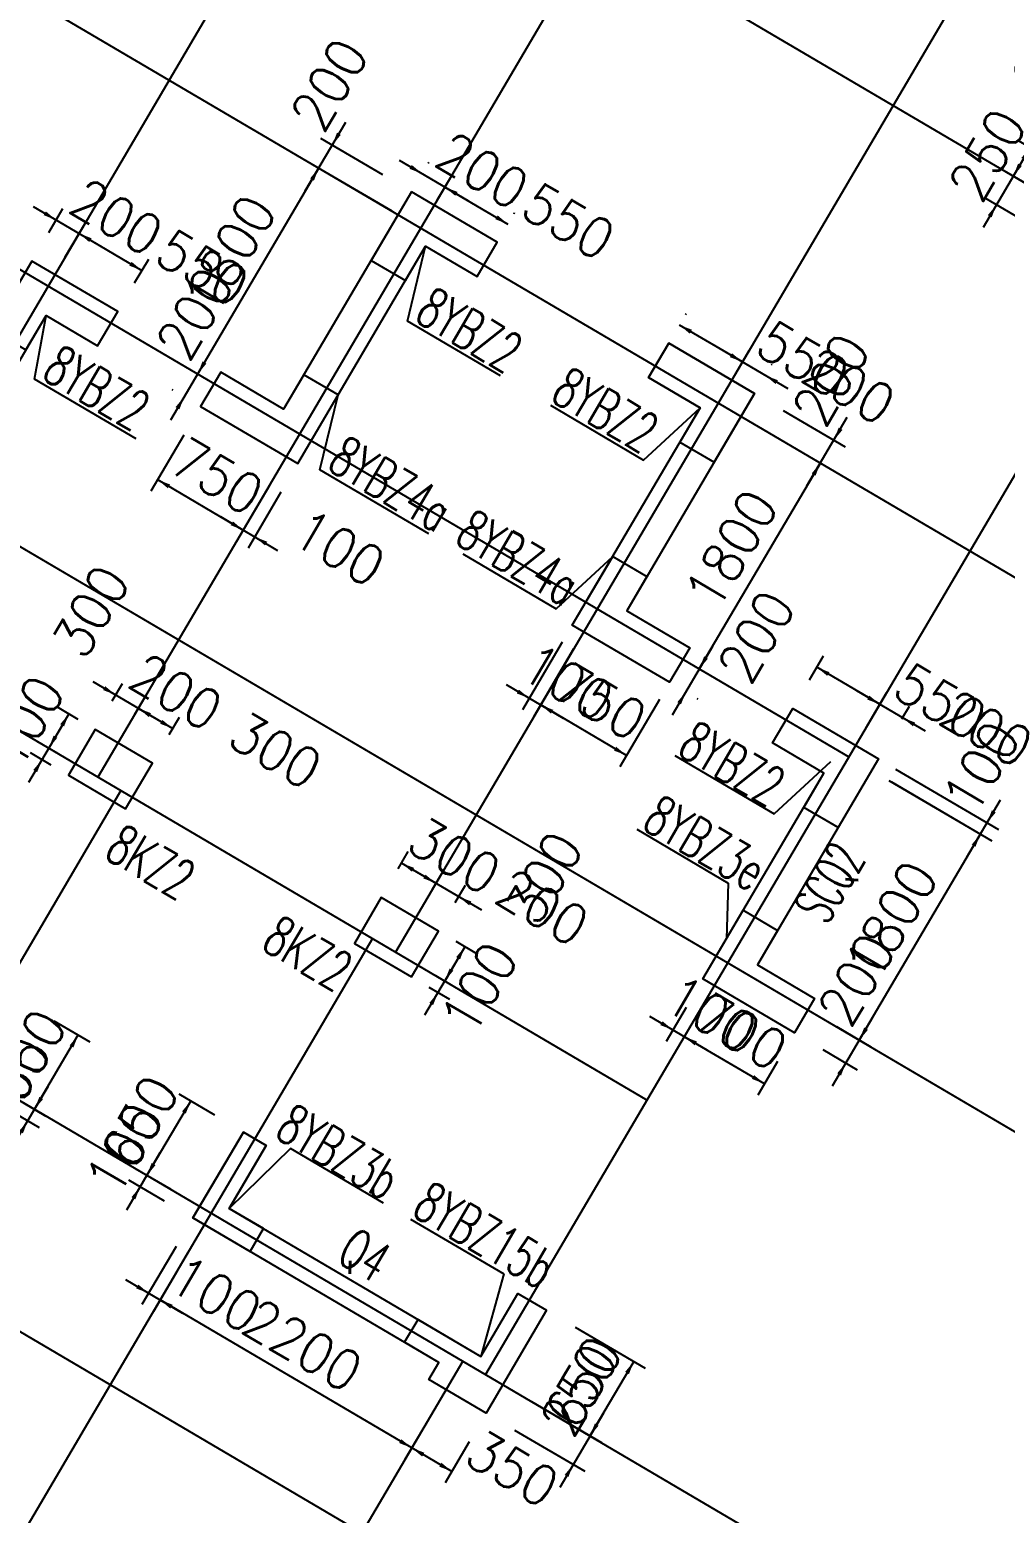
# Model space of a CAD drawing. Extents: x 387171 to 699106, y 11966 to 245688.
# Drawn here: x 599719 to 607071, y 124926 to 136107 of the extents above; entities that cross this region are included whole.
import ezdxf

# ---------------------------------------------------------------- set-up
doc = ezdxf.new("R2010")
doc.units = 0
doc.header["$LTSCALE"] = 100
doc.header["$MEASUREMENT"] = 0
for name, color, linetype in [('b边缘构件', 235, 'Continuous'), ('colu-主楼', 7, 'Continuous'), ('DIM', 3, 'Continuous'), ('DOTE', 253, 'Continuous'), ('NUM', 7, 'Continuous'), ('Q-TEXT', 2, 'Continuous'), ('wall-主楼', 2, 'Continuous'), ('Y阴影', 254, 'Continuous'), ('剪力墙身标注', 7, 'Continuous'), ('小尺寸', 4, 'Continuous'), ('边缘构件标注', 1, 'Continuous')]:
    doc.layers.add(name, color=color, linetype=linetype)
doc.styles.get("Standard").update_dxf_attribs({"font": 'standard'})
doc.dimstyles.get("Standard").update_dxf_attribs({"dimtxt": 300, "dimasz": 100, "dimexe": 100, "dimexo": 250, "dimgap": 100, "dimtad": 0, "dimtoh": 1, "dimdec": 0, "dimdsep": 46, "dimcen": 0.09, "dimclrt": 7, "dimadec": 0, "dimazin": 0, "dimtfac": 1, "dimtdec": 4, "dimtofl": 0, "dimtmove": 0, "dimatfit": 3, "dimfxl": 1, "dimtolj": 1, "dimtzin": 0, "dimarcsym": 0})

# ---------------------------------------------------------------- blocks, each defined once
blk = doc.blocks.new('*D4251')
at = {"layer": '小尺寸', "color": 0, "linetype": 'ByBlock', "lineweight": -2}
for p, q in [((599603, 127712), (599857, 128143)), ((599573, 128078), (599841, 127920)), ((599522, 127992), (599791, 127834))]:
    blk.add_line(p, q, dxfattribs=at)
for points in [[(599755, 127971), (599792, 128065), (599820, 128048)], [(599705, 127884), (599668, 127790), (599639, 127807)]]:
    blk.add_solid(points, dxfattribs=at)
at = {"layer": '小尺寸', "color": 7, "linetype": 'Continuous', "lineweight": -2, "insert": (599583, 128172), "char_height": 300, "width": 476.67, "attachment_point": 5, "rotation": 59.5454}
blk.add_mtext('100', dxfattribs=at)
blk = doc.blocks.new('*D494')
at = {"layer": '小尺寸', "color": 0, "linetype": 'ByBlock', "lineweight": -2}
for p, q in [((599902, 128638), (600171, 128480)), ((599755, 127971), (600085, 128531)), ((599573, 128078), (599841, 127920))]:
    blk.add_line(p, q, dxfattribs=at)
for points in [[(600085, 128531), (600048, 128436), (600020, 128453)], [(599755, 127971), (599792, 128065), (599820, 128048)]]:
    blk.add_solid(points, dxfattribs=at)
at = {"layer": '小尺寸', "color": 7, "linetype": 'Continuous', "lineweight": -2, "insert": (599704, 128378), "char_height": 300, "width": 556.67, "attachment_point": 5, "rotation": 59.5454}
blk.add_mtext('650', dxfattribs=at)
blk = doc.blocks.new('*D668')
at = {"layer": '小尺寸', "color": 0, "linetype": 'ByBlock', "lineweight": -2}
for p, q in [((600450, 127214), (600703, 127645)), ((600784, 127366), (600516, 127523)), ((600734, 127279), (600465, 127437))]:
    blk.add_line(p, q, dxfattribs=at)
for points in [[(600602, 127473), (600638, 127567), (600667, 127550)], [(600551, 127386), (600515, 127292), (600486, 127309)]]:
    blk.add_solid(points, dxfattribs=at)
at = {"layer": '小尺寸', "color": 7, "linetype": 'Continuous', "lineweight": -2, "insert": (600430, 127674), "char_height": 300, "width": 476.67, "attachment_point": 5, "rotation": 59.5454}
blk.add_mtext('100', dxfattribs=at)
blk = doc.blocks.new('*D410')
at = {"layer": '小尺寸', "color": 0, "linetype": 'ByBlock', "lineweight": -2}
for p, q in [((600602, 127473), (600932, 128033)), ((601114, 127926), (600845, 128084)), ((600784, 127366), (600516, 127523))]:
    blk.add_line(p, q, dxfattribs=at)
for points in [[(600932, 128033), (600895, 127938), (600867, 127955)], [(600602, 127473), (600638, 127567), (600667, 127550)]]:
    blk.add_solid(points, dxfattribs=at)
at = {"layer": '小尺寸', "color": 7, "linetype": 'Continuous', "lineweight": -2, "insert": (600551, 127880), "char_height": 300, "width": 556.67, "attachment_point": 5, "rotation": 59.5454}
blk.add_mtext('650', dxfattribs=at)
blk = doc.blocks.new('*D3024')
at = {"layer": '小尺寸', "color": 0, "linetype": 'ByBlock', "lineweight": -2}
for p, q in [((599746, 134774), (600263, 134470)), ((599863, 134578), (599969, 134759)), ((599984, 134390), (600141, 134657))]:
    blk.add_line(p, q, dxfattribs=at)
for points in [[(599918, 134672), (599824, 134709), (599841, 134737)], [(600091, 134571), (600185, 134535), (600168, 134506)]]:
    blk.add_solid(points, dxfattribs=at)
at = {"layer": '小尺寸', "color": 7, "linetype": 'Continuous', "lineweight": -2, "insert": (600374, 134694), "char_height": 300, "width": 566.67, "attachment_point": 5, "rotation": 329.5454}
blk.add_mtext('200', dxfattribs=at)
blk = doc.blocks.new('*D2624')
at = {"layer": '小尺寸', "color": 0, "linetype": 'ByBlock', "lineweight": -2}
for p, q in [((599984, 134390), (600141, 134657)), ((600091, 134571), (600565, 134292)), ((600509, 134198), (600616, 134378))]:
    blk.add_line(p, q, dxfattribs=at)
for points in [[(600091, 134571), (600185, 134535), (600168, 134506)], [(600565, 134292), (600470, 134328), (600487, 134357)]]:
    blk.add_solid(points, dxfattribs=at)
at = {"layer": '小尺寸', "color": 7, "linetype": 'Continuous', "lineweight": -2, "insert": (601022, 134313), "char_height": 300, "width": 566.67, "attachment_point": 5, "rotation": 329.5454}
blk.add_mtext('550', dxfattribs=at)
blk = doc.blocks.new('*D3539')
at = {"layer": '小尺寸', "color": 0, "linetype": 'ByBlock', "lineweight": -2}
for p, q in [((600880, 133052), (600631, 132629)), ((600682, 132716), (601328, 132335)), ((601526, 132672), (601278, 132249))]:
    blk.add_line(p, q, dxfattribs=at)
for points in [[(600682, 132716), (600777, 132679), (600760, 132651)], [(601328, 132335), (601234, 132372), (601251, 132401)]]:
    blk.add_solid(points, dxfattribs=at)
at = {"layer": '小尺寸', "color": 7, "linetype": 'Continuous', "lineweight": -2, "insert": (601132, 132741), "char_height": 300, "width": 566.67, "attachment_point": 5, "rotation": 329.5454}
blk.add_mtext('750', dxfattribs=at)
blk = doc.blocks.new('*D3140')
at = {"layer": '小尺寸', "color": 0, "linetype": 'ByBlock', "lineweight": -2}
for p, q in [((601526, 132672), (601278, 132249)), ((601612, 132621), (601364, 132199)), ((601156, 132437), (601587, 132183))]:
    blk.add_line(p, q, dxfattribs=at)
for points in [[(601328, 132335), (601234, 132372), (601251, 132401)], [(601415, 132285), (601509, 132248), (601492, 132220)]]:
    blk.add_solid(points, dxfattribs=at)
at = {"layer": '小尺寸', "color": 7, "linetype": 'Continuous', "lineweight": -2, "insert": (602050, 132201), "char_height": 300, "width": 476.67, "attachment_point": 5, "rotation": 329.5454}
blk.add_mtext('100', dxfattribs=at)
blk = doc.blocks.new('*D4075')
at = {"layer": '小尺寸', "color": 0, "linetype": 'ByBlock', "lineweight": -2}
for p, q in [((600782, 133167), (601086, 133684)), ((600892, 133566), (600898, 133563)), ((600791, 133394), (600797, 133390))]:
    blk.add_line(p, q, dxfattribs=at)
for points in [[(600985, 133512), (601021, 133607), (601050, 133590)], [(600883, 133340), (600847, 133245), (600818, 133262)]]:
    blk.add_solid(points, dxfattribs=at)
at = {"layer": '小尺寸', "color": 7, "linetype": 'Continuous', "lineweight": -2, "insert": (600963, 133969), "char_height": 300, "width": 566.67, "attachment_point": 5, "rotation": 59.5454}
blk.add_mtext('200', dxfattribs=at)
blk = doc.blocks.new('*D3661')
at = {"layer": '小尺寸', "color": 0, "linetype": 'ByBlock', "lineweight": -2}
for p, q in [((600985, 133512), (601897, 135064)), ((602451, 134738), (601811, 135114)), ((600892, 133566), (600898, 133563))]:
    blk.add_line(p, q, dxfattribs=at)
for points in [[(601897, 135064), (601861, 134969), (601832, 134986)], [(600985, 133512), (601021, 133607), (601050, 133590)]]:
    blk.add_solid(points, dxfattribs=at)
at = {"layer": '小尺寸', "color": 7, "linetype": 'Continuous', "lineweight": -2, "insert": (601225, 134415), "char_height": 300, "width": 690, "attachment_point": 5, "rotation": 59.5454}
blk.add_mtext('1800', dxfattribs=at)
blk = doc.blocks.new('*D4550')
at = {"layer": '小尺寸', "color": 0, "linetype": 'ByBlock', "lineweight": -2}
for p, q in [((601796, 134891), (602100, 135409)), ((602380, 135012), (601912, 135287)), ((602451, 134738), (601811, 135114))]:
    blk.add_line(p, q, dxfattribs=at)
for points in [[(601998, 135236), (602035, 135331), (602063, 135314)], [(601897, 135064), (601861, 134969), (601832, 134986)]]:
    blk.add_solid(points, dxfattribs=at)
at = {"layer": '小尺寸', "color": 7, "linetype": 'Continuous', "lineweight": -2, "insert": (601977, 135693), "char_height": 300, "width": 566.67, "attachment_point": 5, "rotation": 59.5454}
blk.add_mtext('200', dxfattribs=at)
blk = doc.blocks.new('*D88')
at = {"layer": '小尺寸', "color": 0, "linetype": 'ByBlock', "lineweight": -2}
for p, q in [((602504, 135123), (603021, 134819)), ((602722, 135101), (602727, 135108)), ((602793, 134827), (602899, 135007))]:
    blk.add_line(p, q, dxfattribs=at)
for points in [[(602676, 135022), (602581, 135058), (602598, 135087)], [(602848, 134920), (602943, 134884), (602926, 134855)]]:
    blk.add_solid(points, dxfattribs=at)
at = {"layer": '小尺寸', "color": 7, "linetype": 'Continuous', "lineweight": -2, "insert": (603131, 135044), "char_height": 300, "width": 566.67, "attachment_point": 5, "rotation": 329.5454}
blk.add_mtext('200', dxfattribs=at)
blk = doc.blocks.new('*D4479')
at = {"layer": '小尺寸', "color": 0, "linetype": 'ByBlock', "lineweight": -2}
for p, q in [((602793, 134827), (602899, 135007)), ((602848, 134920), (603322, 134642)), ((603369, 134720), (603373, 134728))]:
    blk.add_line(p, q, dxfattribs=at)
for points in [[(602848, 134920), (602943, 134884), (602926, 134855)], [(603322, 134642), (603228, 134678), (603245, 134707)]]:
    blk.add_solid(points, dxfattribs=at)
at = {"layer": '小尺寸', "color": 7, "linetype": 'Continuous', "lineweight": -2, "insert": (603780, 134663), "char_height": 300, "width": 566.67, "attachment_point": 5, "rotation": 329.5454}
blk.add_mtext('550', dxfattribs=at)
blk = doc.blocks.new('*D588')
at = {"layer": '小尺寸', "color": 0, "linetype": 'ByBlock', "lineweight": -2}
for p, q in [((603818, 131440), (603519, 130931)), ((604465, 131060), (604166, 130551)), ((604216, 130638), (603570, 131018))]:
    blk.add_line(p, q, dxfattribs=at)
for points in [[(603570, 131018), (603664, 130981), (603647, 130953)], [(604216, 130638), (604122, 130674), (604138, 130703)]]:
    blk.add_solid(points, dxfattribs=at)
at = {"layer": '小尺寸', "color": 7, "linetype": 'Continuous', "lineweight": -2, "insert": (604020, 131043), "char_height": 300, "width": 566.67, "attachment_point": 5, "rotation": 329.5454}
blk.add_mtext('750', dxfattribs=at)
blk = doc.blocks.new('*D342')
at = {"layer": '小尺寸', "color": 0, "linetype": 'ByBlock', "lineweight": -2}
for p, q in [((603732, 131491), (603433, 130982)), ((603818, 131440), (603519, 130931)), ((603742, 130916), (603311, 131170))]:
    blk.add_line(p, q, dxfattribs=at)
for points in [[(603483, 131068), (603389, 131105), (603406, 131133)], [(603570, 131018), (603664, 130981), (603647, 130953)]]:
    blk.add_solid(points, dxfattribs=at)
at = {"layer": '小尺寸', "color": 7, "linetype": 'Continuous', "lineweight": -2, "insert": (603771, 131189), "char_height": 300, "width": 476.67, "attachment_point": 5, "rotation": 329.5454}
blk.add_mtext('100', dxfattribs=at)
blk = doc.blocks.new('*D1091')
at = {"layer": '小尺寸', "color": 0, "linetype": 'ByBlock', "lineweight": -2}
for p, q in [((604562, 130944), (604866, 131462)), ((604857, 131235), (604851, 131239)), ((604756, 131062), (604750, 131066))]:
    blk.add_line(p, q, dxfattribs=at)
for points in [[(604765, 131289), (604801, 131384), (604830, 131367)], [(604664, 131117), (604627, 131022), (604599, 131039)]]:
    blk.add_solid(points, dxfattribs=at)
at = {"layer": '小尺寸', "color": 7, "linetype": 'Continuous', "lineweight": -2, "insert": (605194, 131534), "char_height": 300, "width": 566.67, "attachment_point": 5, "rotation": 59.5454}
blk.add_mtext('200', dxfattribs=at)
blk = doc.blocks.new('*D831')
at = {"layer": '小尺寸', "color": 0, "linetype": 'ByBlock', "lineweight": -2}
for p, q in [((605123, 133167), (605764, 132790)), ((604765, 131289), (605677, 132841)), ((604857, 131235), (604851, 131239))]:
    blk.add_line(p, q, dxfattribs=at)
for points in [[(605677, 132841), (605641, 132746), (605612, 132763)], [(604765, 131289), (604801, 131384), (604830, 131367)]]:
    blk.add_solid(points, dxfattribs=at)
at = {"layer": '小尺寸', "color": 7, "linetype": 'Continuous', "lineweight": -2, "insert": (605006, 132192), "char_height": 300, "width": 690, "attachment_point": 5, "rotation": 59.5454}
blk.add_mtext('1800', dxfattribs=at)
blk = doc.blocks.new('*D1634')
at = {"layer": '小尺寸', "color": 0, "linetype": 'ByBlock', "lineweight": -2}
for p, q in [((605123, 133167), (605764, 132790)), ((605397, 133238), (605865, 132963)), ((605576, 132669), (605880, 133186))]:
    blk.add_line(p, q, dxfattribs=at)
for points in [[(605779, 133013), (605815, 133108), (605844, 133091)], [(605677, 132841), (605641, 132746), (605612, 132763)]]:
    blk.add_solid(points, dxfattribs=at)
at = {"layer": '小尺寸', "color": 7, "linetype": 'Continuous', "lineweight": -2, "insert": (605757, 133471), "char_height": 300, "width": 566.67, "attachment_point": 5, "rotation": 59.5454}
blk.add_mtext('200', dxfattribs=at)
blk = doc.blocks.new('*D1377')
at = {"layer": '小尺寸', "color": 0, "linetype": 'ByBlock', "lineweight": -2}
for p, q in [((605434, 133400), (604917, 133704)), ((605035, 133509), (605140, 133689)), ((605308, 133580), (605313, 133587))]:
    blk.add_line(p, q, dxfattribs=at)
for points in [[(605090, 133603), (604995, 133639), (605012, 133668)], [(605262, 133501), (605357, 133465), (605340, 133436)]]:
    blk.add_solid(points, dxfattribs=at)
at = {"layer": '小尺寸', "color": 7, "linetype": 'Continuous', "lineweight": -2, "insert": (605893, 133420), "char_height": 300, "width": 566.67, "attachment_point": 5, "rotation": 329.5454}
blk.add_mtext('200', dxfattribs=at)
blk = doc.blocks.new('*D1571')
at = {"layer": '小尺寸', "color": 0, "linetype": 'ByBlock', "lineweight": -2}
for p, q in [((604662, 133960), (604666, 133968)), ((605090, 133603), (604616, 133881)), ((605035, 133509), (605140, 133689))]:
    blk.add_line(p, q, dxfattribs=at)
for points in [[(604616, 133881), (604710, 133845), (604693, 133816)], [(605090, 133603), (604995, 133639), (605012, 133668)]]:
    blk.add_solid(points, dxfattribs=at)
at = {"layer": '小尺寸', "color": 7, "linetype": 'Continuous', "lineweight": -2, "insert": (605547, 133624), "char_height": 300, "width": 566.67, "attachment_point": 5, "rotation": 329.5454}
blk.add_mtext('550', dxfattribs=at)
blk = doc.blocks.new('*D2482')
at = {"layer": '小尺寸', "color": 0, "linetype": 'ByBlock', "lineweight": -2}
for p, q in [((605768, 128148), (606072, 128665)), ((605799, 128594), (606057, 128442)), ((605697, 128421), (605955, 128269))]:
    blk.add_line(p, q, dxfattribs=at)
for points in [[(605970, 128492), (606007, 128587), (606036, 128570)], [(605869, 128320), (605833, 128225), (605804, 128242)]]:
    blk.add_solid(points, dxfattribs=at)
at = {"layer": '小尺寸', "color": 7, "linetype": 'Continuous', "lineweight": -2, "insert": (605949, 128950), "char_height": 300, "width": 566.67, "attachment_point": 5, "rotation": 59.5454}
blk.add_mtext('200', dxfattribs=at)
blk = doc.blocks.new('*D2079')
at = {"layer": '小尺寸', "color": 0, "linetype": 'ByBlock', "lineweight": -2}
for p, q in [((606212, 130439), (606969, 129993)), ((605970, 128492), (606883, 130044)), ((605903, 128532), (606057, 128442))]:
    blk.add_line(p, q, dxfattribs=at)
for points in [[(606883, 130044), (606846, 129949), (606818, 129966)], [(605970, 128492), (606007, 128587), (606036, 128570)]]:
    blk.add_solid(points, dxfattribs=at)
at = {"layer": '小尺寸', "color": 7, "linetype": 'Continuous', "lineweight": -2, "insert": (606211, 129395), "char_height": 300, "width": 690, "attachment_point": 5, "rotation": 59.5454}
blk.add_mtext('1800', dxfattribs=at)
blk = doc.blocks.new('*D2995')
at = {"layer": '小尺寸', "color": 0, "linetype": 'ByBlock', "lineweight": -2}
for p, q in [((606244, 130535), (607020, 130080)), ((606194, 130449), (606969, 129993)), ((606781, 129872), (607035, 130303))]:
    blk.add_line(p, q, dxfattribs=at)
for points in [[(606933, 130130), (606970, 130225), (606999, 130208)], [(606883, 130044), (606846, 129949), (606818, 129966)]]:
    blk.add_solid(points, dxfattribs=at)
at = {"layer": '小尺寸', "color": 7, "linetype": 'Continuous', "lineweight": -2, "insert": (606889, 130549), "char_height": 300, "width": 476.67, "attachment_point": 5, "rotation": 59.5454}
blk.add_mtext('100', dxfattribs=at)
blk = doc.blocks.new('*D2577')
at = {"layer": '小尺寸', "color": 0, "linetype": 'ByBlock', "lineweight": -2}
for p, q in [((604751, 128687), (604601, 128432)), ((605256, 128163), (604652, 128518)), ((605355, 128332), (605205, 128077))]:
    blk.add_line(p, q, dxfattribs=at)
for points in [[(604652, 128518), (604747, 128482), (604730, 128453)], [(605256, 128163), (605161, 128200), (605178, 128228)]]:
    blk.add_solid(points, dxfattribs=at)
at = {"layer": '小尺寸', "color": 7, "linetype": 'Continuous', "lineweight": -2, "insert": (605081, 128556), "char_height": 300, "width": 566.67, "attachment_point": 5, "rotation": 329.5454}
blk.add_mtext('700', dxfattribs=at)
blk = doc.blocks.new('*D3497')
at = {"layer": '小尺寸', "color": 0, "linetype": 'ByBlock', "lineweight": -2}
for p, q in [((604665, 128738), (604515, 128483)), ((604824, 128417), (604393, 128670)), ((604751, 128687), (604601, 128432))]:
    blk.add_line(p, q, dxfattribs=at)
for points in [[(604566, 128569), (604471, 128605), (604488, 128634)], [(604652, 128518), (604747, 128482), (604730, 128453)]]:
    blk.add_solid(points, dxfattribs=at)
at = {"layer": '小尺寸', "color": 7, "linetype": 'Continuous', "lineweight": -2, "insert": (604853, 128690), "char_height": 300, "width": 476.67, "attachment_point": 5, "rotation": 329.5454}
blk.add_mtext('100', dxfattribs=at)
blk = doc.blocks.new('*D3087')
at = {"layer": '小尺寸', "color": 0, "linetype": 'ByBlock', "lineweight": -2}
for p, q in [((606470, 130820), (605953, 131124)), ((606019, 130842), (606176, 131109)), ((606292, 130913), (606348, 131008))]:
    blk.add_line(p, q, dxfattribs=at)
for points in [[(606125, 131023), (606030, 131059), (606047, 131088)], [(606297, 130922), (606392, 130885), (606375, 130857)]]:
    blk.add_solid(points, dxfattribs=at)
at = {"layer": '小尺寸', "color": 7, "linetype": 'Continuous', "lineweight": -2, "insert": (606929, 130840), "char_height": 300, "width": 566.67, "attachment_point": 5, "rotation": 329.5454}
blk.add_mtext('200', dxfattribs=at)
blk = doc.blocks.new('*D249')
at = {"layer": '小尺寸', "color": 0, "linetype": 'ByBlock', "lineweight": -2}
for p, q in [((605595, 131207), (605701, 131388)), ((606125, 131023), (605651, 131302)), ((606019, 130842), (606176, 131109))]:
    blk.add_line(p, q, dxfattribs=at)
for points in [[(605651, 131302), (605745, 131265), (605729, 131237)], [(606125, 131023), (606030, 131059), (606047, 131088)]]:
    blk.add_solid(points, dxfattribs=at)
at = {"layer": '小尺寸', "color": 7, "linetype": 'Continuous', "lineweight": -2, "insert": (606582, 131044), "char_height": 300, "width": 566.67, "attachment_point": 5, "rotation": 329.5454}
blk.add_mtext('550', dxfattribs=at)
blk = doc.blocks.new('*D2744')
at = {"layer": '小尺寸', "color": 0, "linetype": 'ByBlock', "lineweight": -2}
for p, q in [((600194, 131195), (600711, 130891)), ((600340, 131049), (600417, 131180)), ((600512, 130948), (600589, 131078))]:
    blk.add_line(p, q, dxfattribs=at)
for points in [[(600366, 131094), (600272, 131130), (600288, 131159)], [(600539, 130992), (600633, 130956), (600616, 130927)]]:
    blk.add_solid(points, dxfattribs=at)
at = {"layer": '小尺寸', "color": 7, "linetype": 'Continuous', "lineweight": -2, "insert": (600822, 131116), "char_height": 300, "width": 566.67, "attachment_point": 5, "rotation": 329.5454}
blk.add_mtext('200', dxfattribs=at)
blk = doc.blocks.new('*D2343')
at = {"layer": '小尺寸', "color": 0, "linetype": 'ByBlock', "lineweight": -2}
for p, q in [((600512, 130948), (600589, 131078)), ((600539, 130992), (600797, 130840)), ((600771, 130796), (600848, 130926))]:
    blk.add_line(p, q, dxfattribs=at)
for points in [[(600539, 130992), (600633, 130956), (600616, 130927)], [(600797, 130840), (600703, 130876), (600719, 130905)]]:
    blk.add_solid(points, dxfattribs=at)
at = {"layer": '小尺寸', "color": 7, "linetype": 'Continuous', "lineweight": -2, "insert": (601572, 130675), "char_height": 300, "width": 566.67, "attachment_point": 5, "rotation": 329.5454}
blk.add_mtext('300', dxfattribs=at)
blk = doc.blocks.new('*D3259')
at = {"layer": '小尺寸', "color": 0, "linetype": 'ByBlock', "lineweight": -2}
for p, q in [((600014, 130950), (599862, 130692)), ((600084, 130909), (599928, 131001)), ((599932, 130651), (599776, 130743))]:
    blk.add_line(p, q, dxfattribs=at)
for points in [[(600014, 130950), (599978, 130856), (599949, 130873)], [(599862, 130692), (599899, 130787), (599927, 130770)]]:
    blk.add_solid(points, dxfattribs=at)
at = {"layer": '小尺寸', "color": 7, "linetype": 'Continuous', "lineweight": -2, "insert": (600180, 131725), "char_height": 300, "width": 566.67, "attachment_point": 5, "rotation": 59.5454}
blk.add_mtext('300', dxfattribs=at)
blk = doc.blocks.new('*D2859')
at = {"layer": '小尺寸', "color": 0, "linetype": 'ByBlock', "lineweight": -2}
for p, q in [((599964, 130864), (599710, 130433)), ((599932, 130651), (599776, 130743)), ((599881, 130565), (599725, 130656))]:
    blk.add_line(p, q, dxfattribs=at)
for points in [[(599862, 130692), (599899, 130787), (599927, 130770)], [(599812, 130606), (599775, 130511), (599746, 130528)]]:
    blk.add_solid(points, dxfattribs=at)
at = {"layer": '小尺寸', "color": 7, "linetype": 'Continuous', "lineweight": -2, "insert": (599690, 130893), "char_height": 300, "width": 476.67, "attachment_point": 5, "rotation": 59.5454}
blk.add_mtext('100', dxfattribs=at)
blk = doc.blocks.new('*D3761')
at = {"layer": '小尺寸', "color": 0, "linetype": 'ByBlock', "lineweight": -2}
for p, q in [((603125, 129472), (602607, 129776)), ((602754, 129630), (602831, 129761)), ((602926, 129528), (603003, 129659))]:
    blk.add_line(p, q, dxfattribs=at)
for points in [[(602780, 129674), (602685, 129711), (602702, 129739)], [(602952, 129573), (603047, 129537), (603030, 129508)]]:
    blk.add_solid(points, dxfattribs=at)
at = {"layer": '小尺寸', "color": 7, "linetype": 'Continuous', "lineweight": -2, "insert": (603583, 129492), "char_height": 300, "width": 566.67, "attachment_point": 5, "rotation": 329.5454}
blk.add_mtext('200', dxfattribs=at)
blk = doc.blocks.new('*D3364')
at = {"layer": '小尺寸', "color": 0, "linetype": 'ByBlock', "lineweight": -2}
for p, q in [((602495, 129782), (602572, 129913)), ((602780, 129674), (602521, 129826)), ((602754, 129630), (602831, 129761))]:
    blk.add_line(p, q, dxfattribs=at)
for points in [[(602521, 129826), (602616, 129790), (602599, 129761)], [(602780, 129674), (602685, 129711), (602702, 129739)]]:
    blk.add_solid(points, dxfattribs=at)
at = {"layer": '小尺寸', "color": 7, "linetype": 'Continuous', "lineweight": -2, "insert": (602920, 129882), "char_height": 300, "width": 566.67, "attachment_point": 5, "rotation": 329.5454}
blk.add_mtext('300', dxfattribs=at)
blk = doc.blocks.new('*D4261')
at = {"layer": '小尺寸', "color": 0, "linetype": 'ByBlock', "lineweight": -2}
for p, q in [((602998, 129196), (602846, 128937)), ((602929, 129237), (603085, 129145)), ((602777, 128978), (602933, 128887))]:
    blk.add_line(p, q, dxfattribs=at)
for points in [[(602998, 129196), (602962, 129101), (602933, 129118)], [(602846, 128937), (602883, 129032), (602911, 129015)]]:
    blk.add_solid(points, dxfattribs=at)
at = {"layer": '小尺寸', "color": 7, "linetype": 'Continuous', "lineweight": -2, "insert": (603595, 129717), "char_height": 300, "width": 566.67, "attachment_point": 5, "rotation": 59.5454}
blk.add_mtext('300', dxfattribs=at)
blk = doc.blocks.new('*D4440')
at = {"layer": '小尺寸', "color": 0, "linetype": 'ByBlock', "lineweight": -2}
for p, q in [((602948, 129110), (602694, 128679)), ((602777, 128978), (602933, 128887)), ((602726, 128892), (602882, 128800))]:
    blk.add_line(p, q, dxfattribs=at)
for points in [[(602846, 128937), (602883, 129032), (602911, 129015)], [(602796, 128851), (602759, 128756), (602731, 128773)]]:
    blk.add_solid(points, dxfattribs=at)
at = {"layer": '小尺寸', "color": 7, "linetype": 'Continuous', "lineweight": -2, "insert": (603106, 128885), "char_height": 300, "width": 476.67, "attachment_point": 5, "rotation": 59.5454}
blk.add_mtext('100', dxfattribs=at)
blk = doc.blocks.new('*D333')
at = {"layer": '小尺寸', "color": 0, "linetype": 'ByBlock', "lineweight": -2}
for p, q in [((603829, 126329), (604357, 126019)), ((604271, 126070), (603941, 125509)), ((603500, 125769), (604028, 125459))]:
    blk.add_line(p, q, dxfattribs=at)
for points in [[(604271, 126070), (604235, 125975), (604206, 125992)], [(603941, 125509), (603978, 125604), (604006, 125587)]]:
    blk.add_solid(points, dxfattribs=at)
at = {"layer": '小尺寸', "color": 7, "linetype": 'Continuous', "lineweight": -2, "insert": (603891, 125916), "char_height": 300, "width": 556.67, "attachment_point": 5, "rotation": 59.5454}
blk.add_mtext('650', dxfattribs=at)
blk = doc.blocks.new('*D4581')
at = {"layer": '小尺寸', "color": 0, "linetype": 'ByBlock', "lineweight": -2}
for p, q in [((603500, 125769), (604028, 125459)), ((604043, 125682), (603713, 125121)), ((603373, 125553), (603901, 125243))]:
    blk.add_line(p, q, dxfattribs=at)
for points in [[(603941, 125509), (603978, 125604), (604006, 125587)], [(603815, 125294), (603778, 125199), (603750, 125216)]]:
    blk.add_solid(points, dxfattribs=at)
at = {"layer": '小尺寸', "color": 7, "linetype": 'Continuous', "lineweight": -2, "insert": (603857, 125859), "char_height": 300, "width": 566.67, "attachment_point": 5, "rotation": 59.5454}
blk.add_mtext('250', dxfattribs=at)
blk = doc.blocks.new('*D958')
at = {"layer": '小尺寸', "color": 0, "linetype": 'ByBlock', "lineweight": -2}
for p, q in [((602729, 125642), (602547, 125333)), ((603031, 125465), (602849, 125156)), ((602900, 125242), (602598, 125419))]:
    blk.add_line(p, q, dxfattribs=at)
for points in [[(602598, 125419), (602693, 125383), (602676, 125354)], [(602900, 125242), (602805, 125278), (602822, 125307)]]:
    blk.add_solid(points, dxfattribs=at)
at = {"layer": '小尺寸', "color": 7, "linetype": 'Continuous', "lineweight": -2, "insert": (603357, 125263), "char_height": 300, "width": 566.67, "attachment_point": 5, "rotation": 329.5454}
blk.add_mtext('350', dxfattribs=at)
blk = doc.blocks.new('*D1894')
at = {"layer": '小尺寸', "color": 0, "linetype": 'ByBlock', "lineweight": -2}
for p, q in [((600833, 126757), (600651, 126448)), ((602598, 125419), (600702, 126534)), ((602729, 125642), (602547, 125333))]:
    blk.add_line(p, q, dxfattribs=at)
for points in [[(600702, 126534), (600796, 126498), (600779, 126469)], [(602598, 125419), (602503, 125456), (602520, 125484)]]:
    blk.add_solid(points, dxfattribs=at)
at = {"layer": '小尺寸', "color": 7, "linetype": 'Continuous', "lineweight": -2, "insert": (601777, 126192), "char_height": 300, "width": 780, "attachment_point": 5, "rotation": 329.5454}
blk.add_mtext('2200', dxfattribs=at)
blk = doc.blocks.new('*D2060')
at = {"layer": '小尺寸', "color": 0, "linetype": 'ByBlock', "lineweight": -2}
for p, q in [((600822, 126937), (600565, 126499)), ((600909, 126886), (600651, 126448)), ((600874, 126433), (600443, 126686))]:
    blk.add_line(p, q, dxfattribs=at)
for points in [[(600615, 126585), (600521, 126621), (600538, 126650)], [(600702, 126534), (600796, 126498), (600779, 126469)]]:
    blk.add_solid(points, dxfattribs=at)
at = {"layer": '小尺寸', "color": 7, "linetype": 'Continuous', "lineweight": -2, "insert": (601120, 126578), "char_height": 300, "width": 476.67, "attachment_point": 5, "rotation": 329.5454}
blk.add_mtext('100', dxfattribs=at)
blk = doc.blocks.new('*D36')
at = {"layer": 'DIM', "color": 0, "linetype": 'ByBlock', "lineweight": -2}
for p, q in [((607257, 135218), (607131, 135002)), ((607732, 134939), (607171, 135269)), ((607605, 134724), (607045, 135053))]:
    blk.add_line(p, q, dxfattribs=at)
for points in [[(607257, 135218), (607221, 135123), (607192, 135140)], [(607131, 135002), (607167, 135097), (607196, 135080)]]:
    blk.add_solid(points, dxfattribs=at)
at = {"layer": 'DIM', "color": 7, "linetype": 'Continuous', "lineweight": -2, "insert": (607410, 135971), "char_height": 300, "width": 566.67, "attachment_point": 5, "rotation": 59.5454}
blk.add_mtext('250', dxfattribs=at)
blk = doc.blocks.new('*D983')
at = {"layer": 'DIM', "color": 0, "linetype": 'ByBlock', "lineweight": -2}
for p, q in [((607232, 135175), (606903, 134615)), ((607605, 134724), (607045, 135053)), ((607478, 134508), (606918, 134838))]:
    blk.add_line(p, q, dxfattribs=at)
for points in [[(607131, 135002), (607167, 135097), (607196, 135080)], [(607004, 134787), (606968, 134692), (606939, 134709)]]:
    blk.add_solid(points, dxfattribs=at)
at = {"layer": 'DIM', "color": 7, "linetype": 'Continuous', "lineweight": -2, "insert": (606936, 135164), "char_height": 300, "width": 566.67, "attachment_point": 5, "rotation": 59.5454}
blk.add_mtext('250', dxfattribs=at)

msp = doc.modelspace()

# ---------------------------------------------------------------- hatches: boundary and pattern name
at = {"layer": 'Y阴影'}
h = msp.add_hatch(dxfattribs=at)
h.set_pattern_fill('ANSI31', color=256, scale=25, angle=-30.45463, style=0)
h.set_pattern_definition([])
h.paths.add_polyline_path([(602595.5, 134885), (602291.4, 134367.8), (602550, 134215.7), (602702, 134474.3), (603089.9, 134246.3), (603242, 134504.9)], flags=0)
h = msp.add_hatch(dxfattribs=at)
h.set_pattern_fill('ANSI31', color=256, scale=25, angle=-30.45463, style=0)
h.set_pattern_definition([])
h.paths.add_polyline_path([(599736, 134362.2), (599431.9, 133845), (599690.5, 133693), (599842.5, 133951.6), (600230.5, 133723.5), (600382.5, 133982.1)], flags=0)
h = msp.add_hatch(dxfattribs=at)
h.set_pattern_fill('ANSI31', color=256, scale=25, angle=-30.45463, style=0)
h.set_pattern_definition([])
h.paths.add_polyline_path([(604535.1, 133744.6), (604383, 133486), (604770.9, 133257.9), (604618.9, 132999.3), (604877.5, 132847.2), (605181.6, 133364.4)], flags=0)
h = msp.add_hatch(dxfattribs=at)
h.set_pattern_fill('ANSI31', color=256, scale=25, angle=-30.45463, style=0)
h.set_pattern_definition([])
h.paths.add_polyline_path([(601158.3, 133525.9), (601006.3, 133267.3), (601739, 132836.5), (602043.1, 133353.7), (601784.5, 133505.8), (601632.5, 133247.2)], flags=0)
h = msp.add_hatch(dxfattribs=at)
h.set_pattern_fill('ANSI31', color=256, scale=25, angle=-30.45463, style=0)
h.set_pattern_definition([])
h.paths.add_polyline_path([(604692.7, 131447.8), (604540.6, 131189.2), (603807.9, 131620), (604112, 132137.3), (604370.6, 131985.2), (604218.5, 131726.6)], flags=0)
h = msp.add_hatch(dxfattribs=at)
h.set_pattern_fill('ANSI31', color=256, scale=25, angle=-30.45463, style=0)
h.set_pattern_definition([])
h.paths.add_polyline_path([(606115, 130611.5), (605810.9, 130094.3), (605552.3, 130246.3), (605704.3, 130505), (605316.4, 130733), (605468.5, 130991.6)], flags=0)
h = msp.add_hatch(dxfattribs=at)
h.set_pattern_fill('ANSI31', color=256, scale=25, angle=-30.45463, style=0)
h.set_pattern_definition([])
h.paths.add_polyline_path([(605633.7, 128806.4), (605481.6, 128547.8), (604792, 128953.3), (605096.1, 129470.5), (605354.7, 129318.5), (605202.7, 129059.8)], flags=0)
h = msp.add_hatch(dxfattribs=at)
h.set_pattern_fill('ANSI31', color=256, scale=25, angle=-30.45463, style=0)
h.set_pattern_definition([])
h.paths.add_polyline_path([(601329.3, 127799.2), (600949.1, 127152.6), (601380.2, 126899.2), (601481.5, 127071.6), (601222.9, 127223.7), (601501.7, 127697.8)], flags=0)
h = msp.add_hatch(dxfattribs=at)
h.set_pattern_fill('ANSI31', color=256, scale=25, angle=-30.45463, style=0)
h.set_pattern_definition([])
h.paths.add_polyline_path([(603613.7, 126456), (603157.5, 125680.2), (602726.5, 125933.6), (602802.5, 126062.9), (602543.9, 126215), (602645.3, 126387.4), (603119.4, 126108.6), (603398.2, 126582.7)], flags=0)

# ---------------------------------------------------------------- linework, layer by layer
at = {"layer": 'b边缘构件'}
for points in [[(602595.5, 134885), (602291.4, 134367.8), (602550, 134215.7), (602702, 134474.3), (603089.9, 134246.3), (603242, 134504.9), (602595.5, 134885)], [(599736, 134362.2), (599431.9, 133845), (599690.5, 133693), (599842.5, 133951.6), (600230.5, 133723.5), (600382.5, 133982.1), (599736, 134362.2)], [(604535.1, 133744.6), (604383, 133486), (604770.9, 133257.9), (604618.9, 132999.3), (604877.5, 132847.2), (605181.6, 133364.4), (604535.1, 133744.6)], [(601158.3, 133525.9), (601006.3, 133267.3), (601739, 132836.5), (602043.1, 133353.7), (601784.5, 133505.8), (601632.5, 133247.2), (601158.3, 133525.9)], [(604692.7, 131447.8), (604540.6, 131189.2), (603807.9, 131620), (604112, 132137.3), (604370.6, 131985.2), (604218.5, 131726.6), (604692.7, 131447.8)], [(606115, 130611.5), (605810.9, 130094.3), (605552.3, 130246.3), (605704.3, 130505), (605316.4, 130733), (605468.5, 130991.6), (606115, 130611.5)], [(605633.7, 128806.4), (605481.6, 128547.8), (604792, 128953.3), (605096.1, 129470.5), (605354.7, 129318.5), (605202.7, 129059.8), (605633.7, 128806.4)], [(601329.3, 127799.2), (600949.1, 127152.6), (601380.2, 126899.2), (601481.5, 127071.6), (601222.9, 127223.7), (601501.7, 127697.8), (601329.3, 127799.2)], [(603613.7, 126456), (603157.5, 125680.2), (602726.5, 125933.6), (602802.5, 126062.9), (602543.9, 126215), (602645.3, 126387.4), (603119.4, 126108.6), (603398.2, 126582.7), (603613.7, 126456)]]:
    msp.add_lwpolyline(points, dxfattribs=at)
at = {"layer": 'colu-主楼'}
for points in [[(600441.5, 130235.2), (600644.3, 130580), (600213.3, 130833.5), (600010.5, 130488.7)], [(600441.5, 130235.2), (600644.3, 130580), (600213.3, 130833.5), (600010.5, 130488.7)], [(602596.6, 128968.1), (602799.4, 129312.9), (602368.3, 129566.3), (602165.6, 129221.5)], [(602596.6, 128968.1), (602799.4, 129312.9), (602368.3, 129566.3), (602165.6, 129221.5)]]:
    msp.add_lwpolyline(points, close=True, dxfattribs=at)
at = {"layer": 'DOTE'}
for p, q in [((587628.3, 143453.4), (636841.8, 114516.9)), ((586716, 141901.7), (605891.9, 130626.7)), ((585803.6, 140350.1), (639805.6, 108598)), ((585195.4, 139315.6), (604371.4, 128040.6)), ((602763.1, 139116), (597120.7, 129519.7)), ((647775.5, 111104.2), (601053.4, 138575.8)), ((604659.6, 138001), (600233.6, 130473.5)), ((606900.9, 136683.1), (602474.9, 129155.7)), ((583218.7, 135953.7), (631186.4, 107749.7)), ((608797.3, 135568), (603154.9, 125971.7)), ((600406, 130372.1), (593214.3, 118140.9)), ((597120.7, 129519.7), (633192.4, 108310.3)), ((602302.5, 129257), (595110.8, 117025.8)), ((602982.5, 126073.1), (597007.2, 115910.7))]:
    msp.add_line(p, q, dxfattribs=at)
at = {"layer": 'wall-主楼'}
for points in [[(602595.5, 134885), (601632.5, 133247.2), (601158.3, 133525.9), (601006.3, 133267.3), (601739, 132836.5), (602702, 134474.3), (603089.9, 134246.3), (603242, 134504.9)], [(600382.5, 133982.1), (599736, 134362.2), (598874.3, 132896.8), (598443.3, 133150.2), (598291.3, 132891.6), (598980.9, 132486.1), (599842.5, 133951.6), (600230.5, 133723.5)], [(605181.6, 133364.4), (604218.5, 131726.6), (604692.7, 131447.8), (604540.6, 131189.2), (603807.9, 131620), (604770.9, 133257.9), (604383, 133486), (604535.1, 133744.6)], [(605468.5, 130991.6), (606115, 130611.5), (605202.7, 129059.8), (605633.7, 128806.4), (605481.6, 128547.8), (604792, 128953.3), (605704.3, 130505), (605316.4, 130733)], [(603613.7, 126456), (603157.5, 125680.2), (602726.5, 125933.6), (602802.5, 126062.9), (600949.1, 127152.6), (601329.3, 127799.2), (601501.7, 127697.8), (601222.9, 127223.7), (603119.4, 126108.6), (603398.2, 126582.7)]]:
    msp.add_lwpolyline(points, close=True, dxfattribs=at)
at = {"layer": '边缘构件标注', "color": 200}
for p, q in [((602564.8, 133910), (602702, 134474.3)), ((599756, 133473.4), (599842.5, 133951.6)), ((603266.5, 133497.4), (602564.8, 133910)), ((600521, 133023.6), (599756, 133473.4)), ((601905.9, 132789.4), (602043.1, 133353.7)), ((603642.7, 133276.2), (604344.5, 132863.6)), ((604344.5, 132863.6), (604770.9, 133257.9)), ((602726.1, 132307.1), (601905.9, 132789.4)), ((602983.8, 132155.5), (603685.6, 131742.9)), ((603685.6, 131742.9), (604112, 132137.3)), ((604581.1, 130636.3), (605328.6, 130196.8)), ((605328.6, 130196.8), (605755, 130591.2)), ((604293.5, 130081), (604982.5, 129675.8)), ((604982.5, 129675.8), (604969.4, 129255)), ((601683.3, 127675.7), (601222.9, 127223.7)), ((602385, 127263.1), (601683.3, 127675.7)), ((602588.8, 127143.2), (603290.6, 126730.6)), ((603290.6, 126730.6), (603119.4, 126108.6))]:
    msp.add_line(p, q, dxfattribs=at)

# ---------------------------------------------------------------- texts
at = {"layer": 'NUM', "color": 200, "width": 0.7}
for p in [(600269.5, 129872.5), (601452.7, 129184.6)]:
    msp.add_text('8KZ2', height=300, rotation=329.54537, dxfattribs=at).set_placement(p)
at = {"layer": 'Q-TEXT', "color": 3, "width": 0.6}
msp.add_text('SCQ2', height=300, rotation=59.54537, dxfattribs=at).set_placement((605728.2, 129354.6))
at = {"layer": '剪力墙身标注', "width": 0.7}
msp.add_text('Q4', height=300, rotation=329.54537, dxfattribs=at).set_placement((602019.7, 126830.5))
at = {"layer": '边缘构件标注', "color": 200, "width": 0.7}
for s, p in [('8YBZ2', (602607.6, 133920.7)), ('8YBZ2', (599798.8, 133484.1)), ('8YBZ2', (603632.9, 133317.9)), ('8YBZ4a', (601948.7, 132800.1)), ('8YBZ4a', (602909.3, 132244.5)), ('8YBZ2', (604587.2, 130651.5)), ('8YBZ3e', (604321.7, 130092.8)), ('8YBZ3b', (601554.1, 127766.8)), ('8YBZ15b', (602587.5, 127179.9))]:
    msp.add_text(s, height=300, rotation=329.54537, dxfattribs=at).set_placement(p)

# ---------------------------------------------------------------- dimensions: what is measured, and where the dimension line sits
at = {"layer": 'DIM', "color": 200}
for p1, p2, picture, middle in [((607947.1, 134812.5), (607820.4, 134597), '*D36', (607152.5, 135532.7)), ((607820.4, 134597), (607693.7, 134381.5), '*D983', (606678, 134725.7))]:
    dim = msp.add_aligned_dim(p1=p1, p2=p2, distance=-800, dimstyle='Standard', dxfattribs=at)
    dim.commit()
    dim.dimension.update_dxf_attribs({"geometry": picture, "text_midpoint": middle})
at = {"layer": '小尺寸'}
for base, p1, p2, angle, picture, middle in [((601998.4, 135236.1), (602666.5, 134611.2), (602595.5, 134885), 59.54537, '*D4550', (601732.2, 135276.6)), ((602848.3, 134920.5), (602595.5, 134885), (602666.5, 134611.2), 329.54537, '*D88', (602714.8, 135289)), ((601897, 135063.7), (601107.7, 133439.7), (602666.5, 134611.2), 59.54537, '*D3661', (601225.3, 134414.6)), ((600090.7, 134570.9), (599736, 134362.2), (599857.7, 134174.7), 329.54537, '*D3024', (599957.2, 134939.5)), ((603322.5, 134641.7), (602666.5, 134611.2), (603242, 134504.9), 329.54537, '*D4479', (603212.1, 134996.6)), ((600564.8, 134292.2), (599857.7, 134174.7), (600382.5, 133982.1), 329.54537, '*D2624', (600454.5, 134647.1)), ((600984.7, 133512), (601006.3, 133267.3), (601107.7, 133439.7), 59.54537, '*D4075', (600718.5, 133552.6)), ((604615.5, 133881.4), (604907.8, 133293.4), (604535.1, 133744.6), 149.54537, '*D1571', (604979.3, 133957.5)), ((605778.7, 133013.4), (604907.8, 133293.4), (605181.6, 133364.4), 59.54537, '*D1634', (605512.5, 133053.9)), ((605089.6, 133602.6), (605181.6, 133364.4), (604907.8, 133293.4), 149.54537, '*D1377', (605476.6, 133665.1)), ((605677.3, 132840.9), (604642, 131361.6), (604907.8, 133293.4), 59.54537, '*D831', (605005.6, 132191.8)), ((601328.4, 132335.5), (601006.3, 133267.3), (601652.8, 132887.2), 329.54537, '*D3539', (601131.9, 132741.1)), ((601414.6, 132284.8), (601652.8, 132887.2), (601739, 132836.5), 329.54537, '*D3140', (601715.4, 132397.9)), ((599862.2, 130691.9), (600299.5, 130782.8), (600147.4, 130524.2), 59.54537, '*D3259', (599909.3, 131265.2)), ((604765, 131289.3), (604540.6, 131189.2), (604642, 131361.6), 59.54537, '*D1091', (604948.9, 131117.2)), ((603483.5, 131068.3), (603944.8, 131655.6), (603858.6, 131706.2), 149.54537, '*D342', (603436.1, 131386.2)), ((603569.7, 131017.6), (604591.3, 131275.4), (603944.8, 131655.6), 149.54537, '*D588', (604019.7, 131043.1)), ((600538.6, 130992.2), (600213.3, 130833.5), (600385.7, 130732.1), 329.54537, '*D2744', (600405, 131360.7)), ((605650.8, 131301.7), (605891.9, 130626.7), (605468.5, 130991.6), 149.54537, '*D249', (606014.6, 131377.8)), ((599811.5, 130605.7), (600147.4, 130524.2), (600096.7, 130438), 59.54537, '*D2859', (599493.6, 130558.3)), ((606124.9, 131022.9), (606165.7, 130697.7), (605891.9, 130626.7), 149.54537, '*D3087', (606511.9, 131085.4)), ((600797.2, 130840.1), (600385.7, 130732.1), (600644.3, 130580), 329.54537, '*D2343', (601111.9, 130945.1)), ((606933.5, 130130.3), (605978.1, 130576), (606028.8, 130662.2), 59.54537, '*D2995', (606692.6, 130213.9)), ((606882.8, 130044), (605687.1, 128659), (605996, 130565.5), 59.54537, '*D2079', (606211.1, 129394.9)), ((602521.3, 129826.4), (602626.9, 129414.3), (602368.3, 129566.3), 149.54537, '*D3364', (602460, 130152.4)), ((602846.3, 128937.3), (602713.1, 129363.6), (602561.1, 129105), 59.54537, '*D4261', (603324.4, 129257.2)), ((602779.9, 129674.3), (602799.4, 129312.9), (602626.9, 129414.3), 149.54537, '*D3761', (603166.8, 129736.8)), ((605970.5, 128492.4), (605481.6, 128547.8), (605583, 128720.2), 59.54537, '*D2482', (605704.3, 128532.9)), ((602795.6, 128851.1), (602561.1, 129105), (602510.4, 129018.8), 59.54537, '*D4440', (602908.8, 128550.3)), ((604565.9, 128568.7), (604878.2, 128902.6), (604792, 128953.3), 149.54537, '*D3497', (604518.5, 128886.6)), ((604652.1, 128518), (605481.6, 128547.8), (604878.2, 128902.6), 149.54537, '*D2577', (605080.5, 128556.1)), ((600084.7, 128531), (599357.5, 128204.5), (599686.9, 128764.8), 59.54537, '*D494', (599704.4, 128377.5)), ((599755.2, 127970.7), (599306.8, 128118.3), (599357.5, 128204.5), 59.54537, '*D4251', (599386.7, 127837.1)), ((600931.6, 128033), (600999.8, 127238.8), (601329.3, 127799.2), 59.54537, '*D410', (600551.3, 127879.6)), ((600602.1, 127472.7), (600949.1, 127152.6), (600999.8, 127238.8), 59.54537, '*D668', (600233.6, 127339.1)), ((600615.4, 126585.1), (601035.3, 127102), (600949.1, 127152.6), 149.54537, '*D2060', (600785.2, 126775.2)), ((600701.6, 126534.4), (602855.8, 125857.6), (600959.3, 126972.7), 149.54537, '*D1894', (601776.6, 126192.3)), ((603941.4, 125509.3), (603613.7, 126456), (603284.2, 125895.7), 59.54537, '*D333', (603890.6, 125916.1)), ((603814.7, 125293.8), (603284.2, 125895.7), (603157.5, 125680.2), 59.54537, '*D4581', (603599.2, 125420.5)), ((602598.1, 125419.3), (603157.5, 125680.2), (602855.8, 125857.6), 149.54537, '*D958', (602875.7, 125546.1))]:
    dim = msp.add_linear_dim(base=base, p1=p1, p2=p2, angle=angle, dimstyle='Standard', dxfattribs=at)
    dim.commit()
    dim.dimension.update_dxf_attribs({"geometry": picture, "text_midpoint": middle})

doc.saveas('drawing.dxf')
